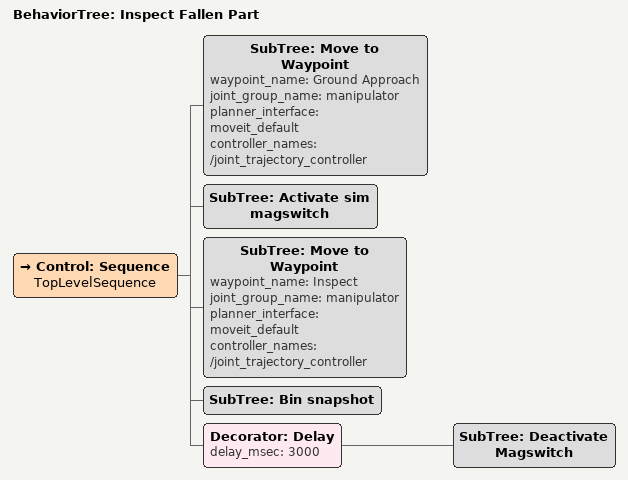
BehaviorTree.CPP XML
<root BTCPP_format="4" main_tree_to_execute="Inspect Fallen Part">
    <BehaviorTree ID="Inspect Fallen Part" _description="">
        <Control ID="Sequence" name="TopLevelSequence">
            <SubTree ID="Move to Waypoint" waypoint_name="Ground Approach" joint_group_name="manipulator" planner_interface="moveit_default" controller_names="/joint_trajectory_controller"/>
            <SubTree ID="Activate sim magswitch"/>
            <SubTree ID="Move to Waypoint" waypoint_name="Inspect" joint_group_name="manipulator" planner_interface="moveit_default" controller_names="/joint_trajectory_controller"/>
            <SubTree ID="Bin snapshot"/>
            <Decorator ID="Delay" delay_msec="3000">
                <SubTree ID="Deactivate Magswitch"/>
            </Decorator>
        </Control>
    </BehaviorTree>
</root>
